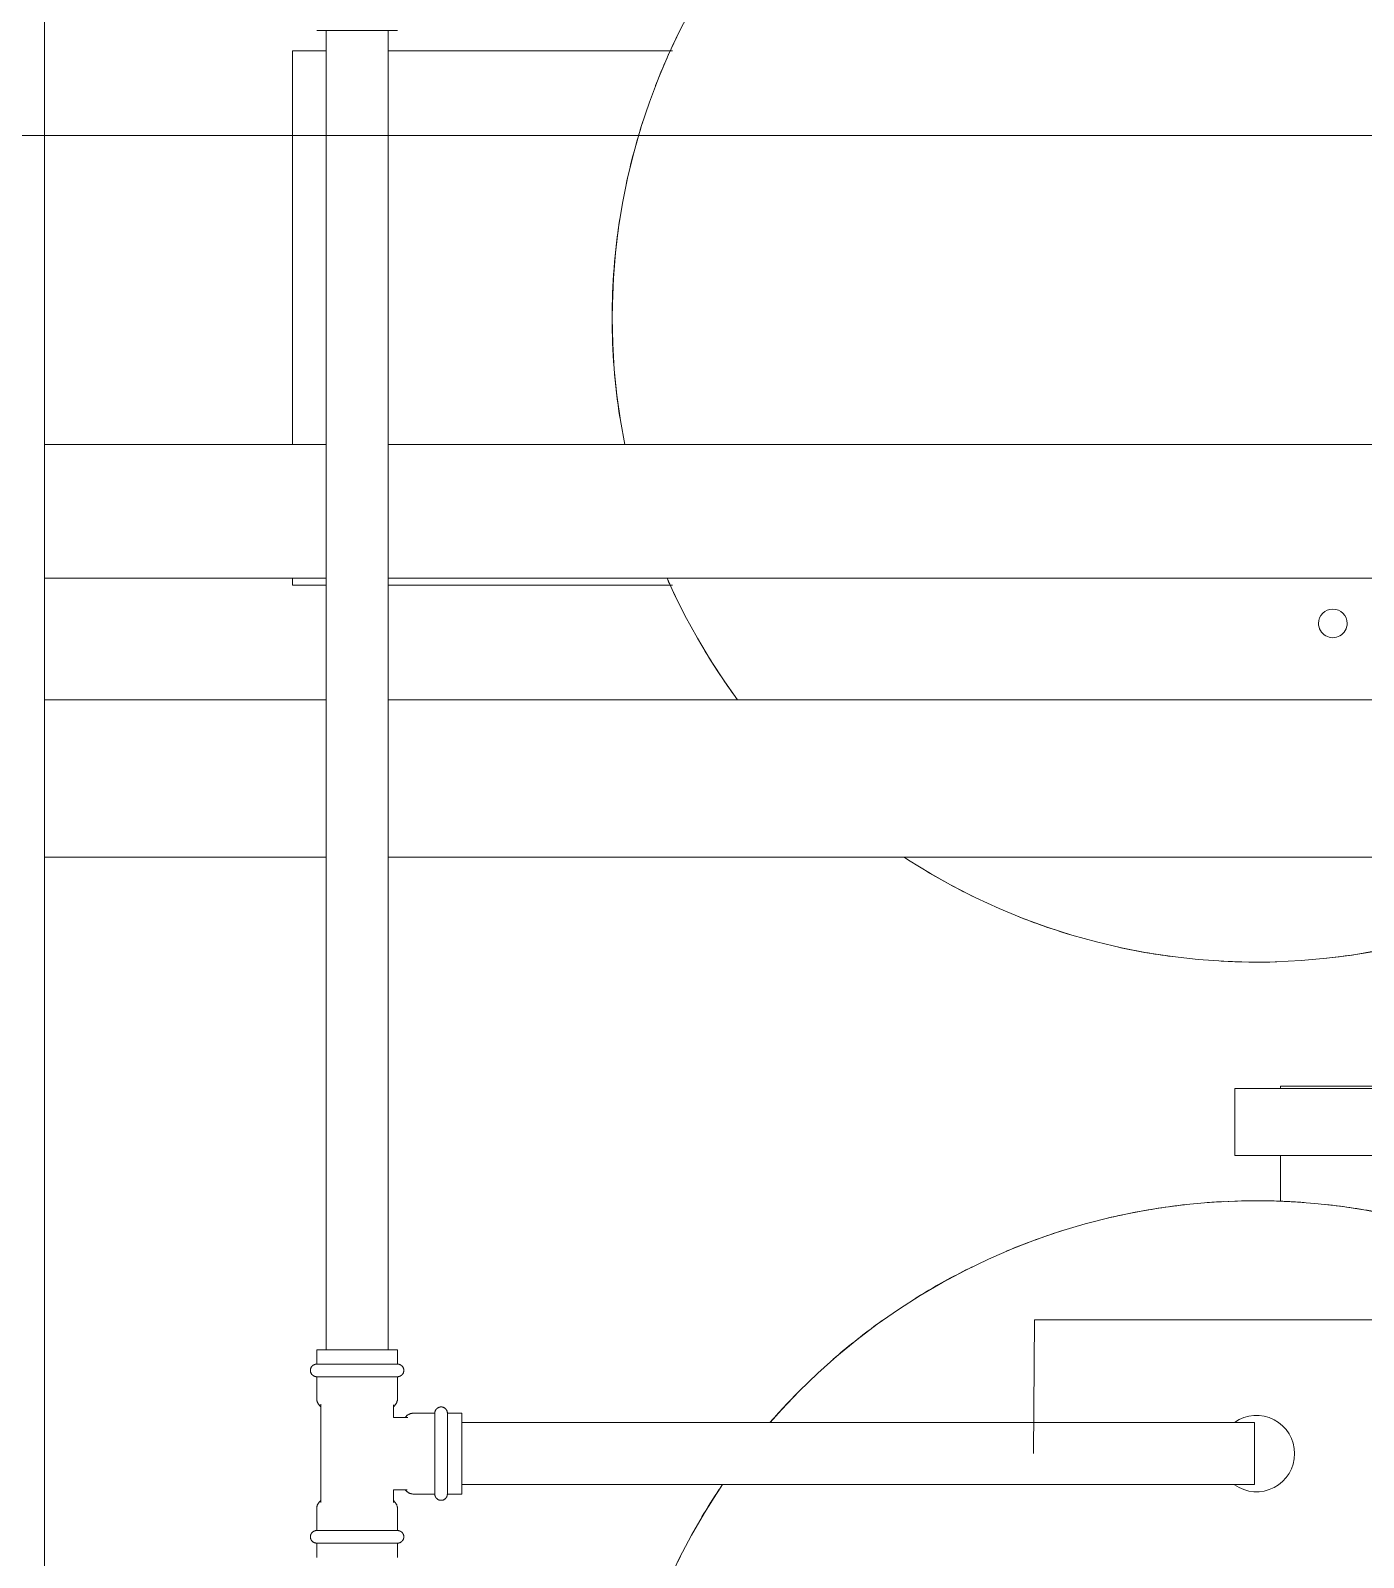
# Model space of a CAD drawing. Header units: inches. Extents: x -3299 to -2222, y -94 to 482.
# Drawn here: x -2420.98 to -2386.07, y 161.75 to 201.75 of the extents above; entities that cross this region are included whole.
import ezdxf

# ---------------------------------------------------------------- set-up
doc = ezdxf.new("R2010")
doc.units = ezdxf.units.IN
doc.header["$MEASUREMENT"] = 0
for name, color, linetype, lineweight in [('M-EQPM', 50, 'Continuous', 9), ('P-PIPE', 3, 'Continuous', 9), ('P-PIPE-IDEN', 2, 'Continuous', 9), ('S-GRID', 1, 'Continuous', 9)]:
    doc.layers.add(name, color=color, linetype=linetype, lineweight=lineweight)

# ---------------------------------------------------------------- blocks, each defined once
blk = doc.blocks.new('REVIT-CONQUEST_1LIE - REVIT-CONQUEST_1LIE-V1-PLG_ ROOF LEVEL')
at = {"layer": 'M-EQPM'}
for p, q in [((0, 26.875), (-0.032, 26.875)), ((-4.75, 22.157), (-4.75, 16.193)), ((4.75, 19.602), (4.75, 22.125)), ((-7.125, 17.875), (-7.125, 15.297)), ((-7.125, 17.875), (-6.75, 17.875)), ((-6.75, 17.875), (-6.375, 17.875)), ((-6.375, 15.624), (-6.375, 17.875)), ((-10.262, 17.025), (-9.938, 17.212)), ((-9.938, 17.212), (-9.613, 17.4)), ((-8.107, 14.792), (-9.613, 17.4)), ((-10.262, 17.025), (-8.743, 14.392)), ((-8.61, 15.669), (-8.504, 15.73)), ((-7.999, 14.855), (-8.504, 15.73)), ((8.071, 15.98), (7.548, 15.073)), ((8.504, 15.73), (7.999, 14.854)), ((8.504, 15.73), (8.938, 15.48)), ((-9.371, 15.23), (-9.263, 15.292)), ((-9.371, 15.23), (-8.852, 14.331)), ((8.841, 14.313), (9.371, 15.23)), ((8.938, 15.48), (9.371, 15.23)), ((9.264, 14.046), (9.804, 14.98)), ((-18.062, 6.062), (-19.812, 6.062)), ((-19.812, 2.75), (-19.812, 6.062)), ((-18.062, 6.062), (-18.062, 2.75)), ((-19.812, 4.875), (-19.875, 4.875)), ((-19.875, 2.75), (-19.875, 4.875)), ((-16.156, 4.875), (-18.062, 4.875)), ((-19.875, 0.625), (-19.875, 2.75)), ((-19.812, -0.563), (-19.812, 2.75)), ((-18.062, 2.75), (-18.062, -0.563)), ((-19.875, 0.625), (-19.812, 0.625)), ((-18.062, 0.625), (-16.863, 0.625)), ((-19.812, -0.563), (-18.062, -0.563)), ((-7, -15.355), (-7, -15.294)), ((-7, -22.745), (-7, -15.355)), ((7, -15.294), (7, -15.355)), ((7, -15.355), (7, -22.743)), ((-7, -25.25), (-7, -24.367)), ((7, -24.368), (7, -25.25)), ((-7, -25.25), (3.313, -25.25)), ((6.813, -25.25), (7, -25.25))]:
    blk.add_line(p, q, dxfattribs=at)
at = {"layer": 'M-EQPM', "flags": 128}
for points in [[(0, 16.875), (-0.675, 16.862), (-1.349, 16.821), (-2.02, 16.754), (-2.688, 16.659), (-3.353, 16.539), (-4.011, 16.391), (-4.664, 16.218), (-5.308, 16.018), (-5.945, 15.793), (-6.571, 15.543), (-7.188, 15.268), (-7.793, 14.968), (-8.385, 14.644), (-8.964, 14.297), (-9.528, 13.928), (-10.078, 13.535), (-10.611, 13.122), (-11.127, 12.687), (-11.626, 12.232), (-12.105, 11.757), (-12.566, 11.263), (-13.006, 10.752), (-13.426, 10.223), (-13.824, 9.678), (-14.2, 9.118), (-14.553, 8.542), (-14.883, 7.954), (-15.189, 7.352), (-15.471, 6.739), (-15.728, 6.115), (-15.96, 5.481), (-16.167, 4.838), (-16.347, 4.188), (-16.501, 3.531), (-16.629, 2.868), (-16.731, 2.201), (-16.805, 1.53), (-16.853, 0.857), (-16.874, 0.182), (-16.868, -0.493), (-16.835, -1.167), (-16.774, -1.839), (-16.688, -2.508), (-16.574, -3.174), (-16.434, -3.834), (-16.267, -4.488), (-16.075, -5.135), (-15.857, -5.774), (-15.613, -6.403), (-15.344, -7.022), (-15.051, -7.63), (-14.734, -8.226), (-14.393, -8.809), (-14.03, -9.377), (-13.643, -9.931), (-13.235, -10.469), (-12.806, -10.99), (-12.356, -11.493), (-11.887, -11.978), (-11.398, -12.444), (-11.063, -12.739)], [(3.316, 16.543), (3.048, 16.598), (2.381, 16.706), (1.711, 16.788), (1.039, 16.843), (0.364, 16.871), (0, 16.875)], [(10, 13.589), (9.827, 13.719), (9.27, 14.101), (8.699, 14.46), (8.114, 14.796), (7.516, 15.109), (6.905, 15.397), (6.81, 15.438)], [(14.125, -9.229), (14.2, -9.118), (14.553, -8.542), (14.883, -7.954), (15.189, -7.352), (15.471, -6.739), (15.728, -6.115), (15.96, -5.481), (16.167, -4.838), (16.347, -4.188), (16.501, -3.531), (16.629, -2.868), (16.731, -2.201), (16.805, -1.53), (16.853, -0.857), (16.874, -0.182), (16.868, 0.493), (16.835, 1.167), (16.774, 1.839), (16.688, 2.508), (16.574, 3.174), (16.434, 3.834), (16.267, 4.488), (16.075, 5.135), (15.857, 5.774), (15.613, 6.403), (15.344, 7.022), (15.051, 7.63), (14.734, 8.226), (14.393, 8.809), (14.125, 9.228)], [(6.813, -15.435), (7.188, -15.268), (7.793, -14.968), (8.385, -14.644), (8.964, -14.297), (9.528, -13.928), (10, -13.591)], [(-9.438, -13.986), (-9.27, -14.101), (-8.699, -14.46), (-8.114, -14.796), (-7.516, -15.109), (-6.905, -15.397), (-6.284, -15.661), (-5.653, -15.9), (-5.013, -16.113), (-4.364, -16.301), (-3.709, -16.462), (-3.048, -16.598), (-2.381, -16.706), (-1.711, -16.788), (-1.039, -16.843), (-0.364, -16.871), (0, -16.875)], [(0, -16.875), (0.675, -16.862), (1.349, -16.821), (2.02, -16.754), (2.688, -16.659), (3.313, -16.546)]]:
    blk.add_lwpolyline(points, dxfattribs=at)
at = {"layer": 'M-EQPM'}
for centre, radius, start, end in [((-0.032, 22.157), 4.718, 90, 180), ((0, 22.125), 4.75, 360, 90), ((-0.14, 22.265), 4.61, 104.2475, 117.3231), ((-0.14, 22.265), 4.61, 120.083, 133.5271), ((-0.14, 22.265), 4.61, 136.1548, 149.3098), ((-0.032, 22.25), 3.313, 0, 180), ((-0.14, 22.265), 4.61, 152.8972, 164.9769), ((-0.14, 22.265), 4.61, 173.9722, 180), ((-0.032, 22.25), 3.313, 180, 360), ((0, 0), 16.875, 90, 99.3134), ((0, 0), 16.875, 90, 98.7809), ((0, 0), 16.875, 90, 98.2785), ((0, 0), 16.875, 80.6866, 90), ((0, 0), 16.875, 81.3068, 90), ((0, 0), 16.875, 102.4116, 108.6271), ((0, 0), 16.875, 101.8967, 107.5658), ((0, 0), 16.875, 101.7637, 106.3486), ((0, 0), 16.875, 111.4563, 116.3558), ((0, 0), 16.875, 112.5348, 117.9388), ((0, 0), 16.875, 62.059, 66.1244), ((0, 0), 16.875, 120.6239, 125.1533), ((0, 0), 16.875, 121.9179, 127.2552), ((0, 0), 16.875, 53.6484, 58.0821), ((0, 0), 16.875, 129.6622, 133.9618), ((0, 0), 16.875, 131.3753, 136.5697), ((0, 0), 16.875, 138.678, 142.7874), ((0, 0), 16.875, 140.7791, 145.8845), ((0, 0), 16.875, 147.6668, 151.6419), ((0, 0), 16.875, 150.1541, 155.1998), ((0, 0), 16.875, 24.8002, 29.8459), ((0, 0), 16.875, 156.6708, 160.5549), ((0, 0), 16.875, 159.5117, 164.5231), ((0, 0), 16.875, 15.4845, 20.4883), ((0, 0), 16.875, 164.2159, 165.3946), ((0, 0), 16.875, 168.8582, 173.8317), ((0, 0), 16.875, 6.2448, 10.7289), ((8, 2), 0.375, 90, 270), ((8, 2), 0.375, 270, 90), ((0, 0), 16.875, 175.7697, 178.8113), ((-10.25, 0), 1, 90, 215.0522), ((-10.25, 0), 1, 324.9478, 90), ((0, 0), 16.875, 178.4263, 183.087), ((0, 0), 16.875, 356.8514, 1.803), ((0, 0), 16.875, 182.9181, 184.6134), ((0, 0), 16.875, 186.4222, 187.7882), ((0, 0), 16.875, 187.5304, 192.4662), ((0, 0), 16.875, 347.5338, 352.4696), ((0, 0), 16.875, 191.8602, 193.7309), ((0, 0), 16.875, 196.8598, 201.7846), ((0, 0), 16.875, 338.2154, 343.1402), ((0, 0), 16.875, 200.8012, 202.8487), ((0, 0), 16.875, 206.1861, 211.104), ((0, 0), 16.875, 328.896, 333.8139), ((0, 0), 16.875, 209.7411, 211.9711), ((0, 0), 16.875, 215.5101, 220.4247), ((0, 0), 16.875, 218.68, 221.1002), ((0, 0), 16.875, 224.8323, 228.9434), ((0, 0), 16.875, 227.6181, 228.9869), ((0, 0), 16.875, 235.9746, 239.0709), ((0, 0), 16.875, 300.9291, 305.8471), ((0, 0), 16.875, 236.5556, 239.3935), ((0, 0), 16.875, 243.3891, 245.4923), ((0, 0), 16.875, 243.4723, 245.4923), ((0, 0), 16.875, 294.5077, 296.5277), ((0, 0), 16.875, 245.4923, 248.8312), ((0, 0), 16.875, 293.8278, 294.5077), ((0, 0), 16.875, 252.2645, 258.0528), ((0, 0), 16.875, 261.1199, 270), ((0, 0), 16.875, 270, 278.8801)]:
    blk.add_arc(centre, radius, start, end, dxfattribs=at)
for points, knots in [([(-6.375, 15.624), (-6.375, 15.624), (-6.378, 15.623), (-6.389, 15.619), (-6.406, 15.612), (-6.428, 15.603), (-6.456, 15.591), (-6.502, 15.572), (-6.555, 15.55), (-6.61, 15.526), (-6.669, 15.501), (-6.717, 15.481), (-6.75, 15.466)], [0.5, 0.5, 0.5, 0.5, 0.5416667, 0.5833333, 0.625, 0.6666667, 0.7083333, 0.75, 0.8333333, 0.875, 0.9166667, 1, 1, 1, 1]), ([(-6.75, 15.466), (-6.784, 15.452), (-6.831, 15.43), (-6.89, 15.404), (-6.945, 15.38), (-6.998, 15.356), (-7.044, 15.335), (-7.071, 15.322), (-7.093, 15.312), (-7.111, 15.304), (-7.122, 15.298), (-7.125, 15.297), (-7.125, 15.297)], [0, 0, 0, 0, 0.0833333, 0.125, 0.1666667, 0.25, 0.2916667, 0.3333333, 0.375, 0.4166667, 0.4583333, 0.5, 0.5, 0.5, 0.5]), ([(-16.156, 4.875), (-16.156, 4.875), (-16.158, 4.867), (-16.176, 4.807), (-16.212, 4.685), (-16.257, 4.527), (-16.299, 4.374), (-16.33, 4.255)], [0.6684291, 0.6684291, 0.6684291, 0.6684291, 0.7, 0.8, 0.85, 0.9, 1, 1, 1, 1]), ([(-16.829, 1.245), (-16.838, 1.125), (-16.851, 0.92), (-16.86, 0.708), (-16.863, 0.633), (-16.863, 0.625), (-16.863, 0.625)], [0, 0, 0, 0, 0.1, 0.2, 0.3, 0.3321311, 0.3321311, 0.3321311, 0.3321311])]:
    blk.add_open_spline(points, degree=3, knots=knots, dxfattribs=at)
blk = doc.blocks.new('REVIT-CONQUEST_1LIE - REVIT-CONQUEST_1LIE-V2-PLG_ ROOF LEVEL')
at = {"layer": 'M-EQPM'}
for p, q in [((0, 26.875), (-0.032, 26.875)), ((-4.75, 22.157), (-4.75, 16.193)), ((4.75, 19.602), (4.75, 22.125)), ((-7.125, 17.875), (-7.125, 15.297)), ((-7.125, 17.875), (-6.75, 17.875)), ((-6.75, 17.875), (-6.375, 17.875)), ((-6.375, 15.624), (-6.375, 17.875)), ((-10.262, 17.025), (-9.938, 17.212)), ((-9.938, 17.212), (-9.613, 17.4)), ((-8.107, 14.792), (-9.613, 17.4)), ((-10.262, 17.025), (-8.743, 14.392)), ((-8.61, 15.669), (-8.504, 15.73)), ((-7.999, 14.855), (-8.504, 15.73)), ((8.071, 15.98), (7.548, 15.073)), ((8.504, 15.73), (7.999, 14.854)), ((8.504, 15.73), (8.938, 15.48)), ((-9.371, 15.23), (-9.263, 15.292)), ((-9.371, 15.23), (-8.852, 14.331)), ((8.841, 14.313), (9.371, 15.23)), ((8.938, 15.48), (9.371, 15.23)), ((9.264, 14.046), (9.804, 14.98)), ((-18.062, 6.062), (-18.875, 6.062)), ((-18.062, 6.062), (-18.062, 2.75)), ((-16.156, 4.875), (-18.062, 4.875)), ((-18.062, 2.75), (-18.062, -0.563)), ((-18.062, 0.625), (-16.863, 0.625)), ((-18.875, -0.563), (-18.062, -0.563)), ((-7, -15.355), (-7, -15.294)), ((-7, -22.745), (-7, -15.355)), ((7, -15.294), (7, -15.355)), ((7, -15.355), (7, -22.743)), ((-7, -25.25), (-7, -24.367)), ((7, -24.368), (7, -25.25)), ((-7, -25.25), (3.313, -25.25)), ((6.813, -25.25), (7, -25.25))]:
    blk.add_line(p, q, dxfattribs=at)
at = {"layer": 'M-EQPM', "flags": 128}
for points in [[(0, 16.875), (-0.675, 16.862), (-1.349, 16.821), (-2.02, 16.754), (-2.688, 16.659), (-3.353, 16.539), (-4.011, 16.391), (-4.664, 16.218), (-5.308, 16.018), (-5.945, 15.793), (-6.571, 15.543), (-7.188, 15.268), (-7.793, 14.968), (-8.385, 14.644), (-8.964, 14.297), (-9.528, 13.928), (-10.078, 13.535), (-10.611, 13.122), (-11.127, 12.687), (-11.626, 12.232), (-12.105, 11.757), (-12.566, 11.263), (-13.006, 10.752), (-13.426, 10.223), (-13.824, 9.678), (-14.2, 9.118), (-14.553, 8.542), (-14.883, 7.954), (-15.189, 7.352), (-15.471, 6.739), (-15.728, 6.115), (-15.96, 5.481), (-16.167, 4.838), (-16.347, 4.188), (-16.501, 3.531), (-16.629, 2.868), (-16.731, 2.201), (-16.805, 1.53), (-16.853, 0.857), (-16.874, 0.182), (-16.868, -0.493), (-16.835, -1.167), (-16.774, -1.839), (-16.688, -2.508), (-16.574, -3.174), (-16.434, -3.834), (-16.267, -4.488), (-16.075, -5.135), (-15.857, -5.774), (-15.613, -6.403), (-15.344, -7.022), (-15.051, -7.63), (-14.734, -8.226), (-14.393, -8.809), (-14.03, -9.377), (-13.643, -9.931), (-13.235, -10.469), (-12.806, -10.99), (-12.356, -11.493), (-11.887, -11.978), (-11.398, -12.444), (-11.063, -12.739)], [(3.316, 16.543), (3.048, 16.598), (2.381, 16.706), (1.711, 16.788), (1.039, 16.843), (0.364, 16.871), (0, 16.875)], [(10, 13.589), (9.827, 13.719), (9.27, 14.101), (8.699, 14.46), (8.114, 14.796), (7.516, 15.109), (6.905, 15.397), (6.81, 15.438)], [(14.125, -9.229), (14.2, -9.118), (14.553, -8.542), (14.883, -7.954), (15.189, -7.352), (15.471, -6.739), (15.728, -6.115), (15.96, -5.481), (16.167, -4.838), (16.347, -4.188), (16.501, -3.531), (16.629, -2.868), (16.731, -2.201), (16.805, -1.53), (16.853, -0.857), (16.874, -0.182), (16.868, 0.493), (16.835, 1.167), (16.774, 1.839), (16.688, 2.508), (16.574, 3.174), (16.434, 3.834), (16.267, 4.488), (16.075, 5.135), (15.857, 5.774), (15.613, 6.403), (15.344, 7.022), (15.051, 7.63), (14.734, 8.226), (14.393, 8.809), (14.125, 9.228)], [(6.813, -15.435), (7.188, -15.268), (7.793, -14.968), (8.385, -14.644), (8.964, -14.297), (9.528, -13.928), (10, -13.591)], [(-9.438, -13.986), (-9.27, -14.101), (-8.699, -14.46), (-8.114, -14.796), (-7.516, -15.109), (-6.905, -15.397), (-6.284, -15.661), (-5.653, -15.9), (-5.013, -16.113), (-4.364, -16.301), (-3.709, -16.462), (-3.048, -16.598), (-2.381, -16.706), (-1.711, -16.788), (-1.039, -16.843), (-0.364, -16.871), (0, -16.875)], [(0, -16.875), (0.675, -16.862), (1.349, -16.821), (2.02, -16.754), (2.688, -16.659), (3.313, -16.546)]]:
    blk.add_lwpolyline(points, dxfattribs=at)
at = {"layer": 'M-EQPM'}
for centre, radius, start, end in [((-0.032, 22.157), 4.718, 90, 180), ((0, 22.125), 4.75, 360, 90), ((-0.14, 22.265), 4.61, 104.2475, 117.3231), ((-0.14, 22.265), 4.61, 120.083, 133.5271), ((-0.14, 22.265), 4.61, 136.1548, 149.3098), ((-0.032, 22.25), 3.313, 0, 180), ((-0.14, 22.265), 4.61, 152.8972, 164.9769), ((-0.14, 22.265), 4.61, 173.9722, 180), ((-0.032, 22.25), 3.313, 180, 360), ((0, 0), 16.875, 90, 99.3134), ((0, 0), 16.875, 90, 98.7809), ((0, 0), 16.875, 90, 98.2785), ((0, 0), 16.875, 80.6866, 90), ((0, 0), 16.875, 81.3068, 90), ((0, 0), 16.875, 102.4116, 108.6271), ((0, 0), 16.875, 101.8967, 107.5658), ((0, 0), 16.875, 101.7637, 106.3486), ((0, 0), 16.875, 111.4563, 116.3558), ((0, 0), 16.875, 112.5348, 117.9388), ((0, 0), 16.875, 62.059, 66.1244), ((0, 0), 16.875, 120.6239, 125.1533), ((0, 0), 16.875, 121.9179, 127.2552), ((0, 0), 16.875, 53.6484, 58.0821), ((0, 0), 16.875, 129.6622, 133.9618), ((0, 0), 16.875, 131.3753, 136.5697), ((0, 0), 16.875, 138.678, 142.7874), ((0, 0), 16.875, 140.7791, 145.8845), ((0, 0), 16.875, 147.6668, 151.6419), ((0, 0), 16.875, 150.1541, 155.1998), ((0, 0), 16.875, 24.8002, 29.8459), ((0, 0), 16.875, 156.6381, 160.5549), ((0, 0), 16.875, 159.5117, 164.5231), ((0, 0), 16.875, 15.4845, 20.4883), ((0, 0), 16.875, 164.2159, 165.3946), ((0, 0), 16.875, 168.8582, 173.8317), ((0, 0), 16.875, 6.2448, 10.7289), ((8, 2), 0.375, 90, 270), ((8, 2), 0.375, 270, 90), ((0, 0), 16.875, 175.7697, 178.8113), ((-10.25, 0), 1, 90, 215.0522), ((-10.25, 0), 1, 324.9478, 90), ((0, 0), 16.875, 178.4263, 183.087), ((0, 0), 16.875, 356.8514, 1.803), ((0, 0), 16.875, 182.9181, 184.6134), ((0, 0), 16.875, 186.4222, 187.7882), ((0, 0), 16.875, 187.5304, 192.4662), ((0, 0), 16.875, 347.5338, 352.4696), ((0, 0), 16.875, 191.8602, 193.7309), ((0, 0), 16.875, 196.8598, 201.7846), ((0, 0), 16.875, 338.2154, 343.1402), ((0, 0), 16.875, 200.8012, 202.8487), ((0, 0), 16.875, 206.1861, 211.104), ((0, 0), 16.875, 328.896, 333.8139), ((0, 0), 16.875, 209.7411, 211.9711), ((0, 0), 16.875, 215.5101, 220.4247), ((0, 0), 16.875, 218.68, 221.1002), ((0, 0), 16.875, 224.8323, 228.9434), ((0, 0), 16.875, 227.6181, 228.9869), ((0, 0), 16.875, 235.9746, 239.0709), ((0, 0), 16.875, 300.9291, 305.8471), ((0, 0), 16.875, 236.5556, 239.3935), ((0, 0), 16.875, 243.3891, 245.4923), ((0, 0), 16.875, 243.4723, 245.4923), ((0, 0), 16.875, 294.5077, 296.5277), ((0, 0), 16.875, 245.4923, 248.8312), ((0, 0), 16.875, 293.8278, 294.5077), ((0, 0), 16.875, 252.2645, 258.0528), ((0, 0), 16.875, 261.1199, 270), ((0, 0), 16.875, 270, 278.8801)]:
    blk.add_arc(centre, radius, start, end, dxfattribs=at)
for points, knots in [([(-6.375, 15.624), (-6.375, 15.624), (-6.378, 15.623), (-6.389, 15.619), (-6.406, 15.612), (-6.428, 15.603), (-6.456, 15.591), (-6.502, 15.572), (-6.555, 15.55), (-6.61, 15.526), (-6.669, 15.501), (-6.717, 15.481), (-6.75, 15.466)], [0.5, 0.5, 0.5, 0.5, 0.5416667, 0.5833333, 0.625, 0.6666667, 0.7083333, 0.75, 0.8333333, 0.875, 0.9166667, 1, 1, 1, 1]), ([(-6.75, 15.466), (-6.784, 15.452), (-6.831, 15.43), (-6.89, 15.404), (-6.945, 15.38), (-6.998, 15.356), (-7.044, 15.335), (-7.071, 15.322), (-7.093, 15.312), (-7.111, 15.304), (-7.122, 15.298), (-7.125, 15.297), (-7.125, 15.297)], [0, 0, 0, 0, 0.0833333, 0.125, 0.1666667, 0.25, 0.2916667, 0.3333333, 0.375, 0.4166667, 0.4583333, 0.5, 0.5, 0.5, 0.5]), ([(-16.156, 4.875), (-16.156, 4.875), (-16.158, 4.867), (-16.176, 4.807), (-16.212, 4.685), (-16.257, 4.527), (-16.299, 4.374), (-16.33, 4.255)], [0.6684291, 0.6684291, 0.6684291, 0.6684291, 0.7, 0.8, 0.85, 0.9, 1, 1, 1, 1]), ([(-16.829, 1.245), (-16.838, 1.125), (-16.851, 0.92), (-16.86, 0.708), (-16.863, 0.633), (-16.863, 0.625), (-16.863, 0.625)], [0, 0, 0, 0, 0.1, 0.2, 0.3, 0.3321311, 0.3321311, 0.3321311, 0.3321311])]:
    blk.add_open_spline(points, degree=3, knots=knots, dxfattribs=at)

msp = doc.modelspace()

# ---------------------------------------------------------------- linework, layer by layer
at = {"layer": 'P-PIPE'}
for p, q in [((-2420.615, 101.724), (-2420.615, 249.015)), ((-2413.243, 201.748), (-2413.243, 167.188)), ((-2411.618, 167.188), (-2411.618, 201.748)), ((-2413.243, 190.905), (-2420.615, 190.905)), ((-2373.974, 190.905), (-2411.618, 190.905)), ((-2420.615, 187.405), (-2413.243, 187.405)), ((-2411.618, 187.405), (-2373.974, 187.405)), ((-2413.243, 184.218), (-2420.615, 184.218)), ((-2371.998, 184.218), (-2411.618, 184.218)), ((-2420.615, 180.093), (-2413.243, 180.093)), ((-2411.618, 180.093), (-2371.998, 180.093)), ((-2413.49, 167.188), (-2413.49, 166.812)), ((-2411.372, 166.812), (-2411.372, 167.188)), ((-2413.49, 166.483), (-2413.49, 165.917)), ((-2411.372, 165.917), (-2411.372, 166.483)), ((-2413.381, 165.762), (-2413.381, 163.189)), ((-2411.481, 165.418), (-2411.481, 165.747)), ((-2411.105, 165.418), (-2411.481, 165.418)), ((-2410.396, 165.527), (-2410.952, 165.527)), ((-2409.691, 165.527), (-2410.067, 165.527)), ((-2388.931, 165.281), (-2409.691, 165.281)), ((-2409.691, 163.656), (-2388.931, 163.656)), ((-2411.481, 163.518), (-2411.122, 163.518)), ((-2411.481, 163.189), (-2411.481, 163.518)), ((-2410.952, 163.409), (-2410.396, 163.409)), ((-2410.067, 163.409), (-2409.691, 163.409)), ((-2413.49, 163.019), (-2413.49, 162.452)), ((-2411.372, 162.452), (-2411.372, 163.019)), ((-2413.49, 162.123), (-2413.49, 161.748)), ((-2411.372, 161.748), (-2411.372, 162.123))]:
    msp.add_line(p, q, dxfattribs=at)
at = {"layer": 'P-PIPE', "flags": 128}
for points in [[(-2413.49, 166.483), (-2413.497, 166.484), (-2413.503, 166.484), (-2413.51, 166.485), (-2413.516, 166.486), (-2413.523, 166.487), (-2413.529, 166.488), (-2413.535, 166.49), (-2413.542, 166.492), (-2413.548, 166.494), (-2413.554, 166.496), (-2413.56, 166.499), (-2413.566, 166.502), (-2413.572, 166.505), (-2413.577, 166.509), (-2413.583, 166.512), (-2413.588, 166.516), (-2413.593, 166.52), (-2413.598, 166.524), (-2413.603, 166.529), (-2413.608, 166.533), (-2413.612, 166.538), (-2413.617, 166.543), (-2413.621, 166.548), (-2413.625, 166.554), (-2413.628, 166.559), (-2413.632, 166.565), (-2413.635, 166.57), (-2413.638, 166.576), (-2413.641, 166.582), (-2413.643, 166.588), (-2413.646, 166.595), (-2413.648, 166.601), (-2413.649, 166.607), (-2413.651, 166.614), (-2413.652, 166.62), (-2413.653, 166.627), (-2413.654, 166.633), (-2413.654, 166.64), (-2413.654, 166.646), (-2413.654, 166.653), (-2413.654, 166.659), (-2413.653, 166.666), (-2413.653, 166.672), (-2413.652, 166.679), (-2413.65, 166.685), (-2413.649, 166.692), (-2413.647, 166.698), (-2413.645, 166.704), (-2413.642, 166.71), (-2413.64, 166.716), (-2413.637, 166.722), (-2413.634, 166.728), (-2413.63, 166.734), (-2413.627, 166.739), (-2413.623, 166.745), (-2413.619, 166.75), (-2413.615, 166.755), (-2413.61, 166.76), (-2413.606, 166.765), (-2413.601, 166.769), (-2413.596, 166.774), (-2413.591, 166.778), (-2413.586, 166.782), (-2413.58, 166.785), (-2413.575, 166.789), (-2413.569, 166.792), (-2413.563, 166.795), (-2413.557, 166.798), (-2413.551, 166.801), (-2413.545, 166.803), (-2413.539, 166.805), (-2413.533, 166.807), (-2413.526, 166.808), (-2413.52, 166.81), (-2413.513, 166.811), (-2413.507, 166.812), (-2413.5, 166.812), (-2413.494, 166.812), (-2413.49, 166.812)], [(-2413.49, 166.812), (-2413.489, 166.812), (-2413.487, 166.812), (-2413.482, 166.812), (-2413.476, 166.812), (-2413.469, 166.812), (-2413.46, 166.812), (-2413.449, 166.812)], [(-2411.372, 166.812), (-2411.373, 166.812), (-2411.375, 166.812), (-2411.38, 166.812), (-2411.386, 166.812), (-2411.393, 166.812), (-2411.402, 166.812), (-2411.413, 166.812), (-2411.426, 166.812), (-2411.44, 166.812), (-2411.456, 166.812), (-2411.473, 166.812), (-2411.492, 166.812), (-2411.512, 166.812), (-2411.534, 166.812), (-2411.557, 166.812), (-2411.582, 166.812), (-2411.608, 166.812), (-2411.635, 166.812), (-2411.663, 166.812), (-2411.693, 166.812), (-2411.724, 166.812), (-2411.756, 166.812), (-2411.789, 166.812), (-2411.824, 166.812), (-2411.859, 166.812), (-2411.895, 166.812), (-2411.932, 166.812), (-2411.97, 166.812), (-2412.008, 166.812), (-2412.047, 166.812), (-2412.087, 166.812), (-2412.127, 166.812), (-2412.168, 166.812), (-2412.209, 166.812), (-2412.251, 166.812), (-2412.293, 166.812), (-2412.335, 166.812), (-2412.377, 166.812), (-2412.42, 166.812), (-2412.462, 166.812), (-2412.504, 166.812), (-2412.546, 166.812), (-2412.588, 166.812), (-2412.63, 166.812), (-2412.672, 166.812), (-2412.713, 166.812), (-2412.753, 166.812), (-2412.793, 166.812), (-2412.833, 166.812), (-2412.872, 166.812), (-2412.91, 166.812), (-2412.947, 166.812), (-2412.984, 166.812), (-2413.019, 166.812), (-2413.054, 166.812), (-2413.088, 166.812), (-2413.121, 166.812), (-2413.152, 166.812), (-2413.183, 166.812), (-2413.212, 166.812), (-2413.24, 166.812), (-2413.267, 166.812), (-2413.292, 166.812), (-2413.316, 166.812), (-2413.338, 166.812), (-2413.36, 166.812), (-2413.379, 166.812), (-2413.397, 166.812), (-2413.414, 166.812), (-2413.429, 166.812), (-2413.442, 166.812), (-2413.454, 166.812), (-2413.464, 166.812), (-2413.473, 166.812), (-2413.479, 166.812), (-2413.485, 166.812), (-2413.488, 166.812), (-2413.49, 166.812), (-2413.49, 166.812)], [(-2411.408, 166.812), (-2411.398, 166.812), (-2411.389, 166.812), (-2411.383, 166.812), (-2411.377, 166.812), (-2411.374, 166.812), (-2411.372, 166.812), (-2411.372, 166.812)], [(-2411.372, 166.812), (-2411.365, 166.812), (-2411.359, 166.812), (-2411.352, 166.811), (-2411.346, 166.81), (-2411.339, 166.809), (-2411.333, 166.808), (-2411.327, 166.806), (-2411.32, 166.804), (-2411.314, 166.802), (-2411.308, 166.8), (-2411.302, 166.797), (-2411.296, 166.794), (-2411.29, 166.791), (-2411.285, 166.787), (-2411.279, 166.784), (-2411.274, 166.78), (-2411.269, 166.776), (-2411.264, 166.772), (-2411.259, 166.767), (-2411.254, 166.763), (-2411.249, 166.758), (-2411.245, 166.753), (-2411.241, 166.748), (-2411.237, 166.742), (-2411.234, 166.737), (-2411.23, 166.731), (-2411.227, 166.726), (-2411.224, 166.72), (-2411.221, 166.714), (-2411.219, 166.708), (-2411.216, 166.701), (-2411.214, 166.695), (-2411.213, 166.689), (-2411.211, 166.682), (-2411.21, 166.676), (-2411.209, 166.669), (-2411.208, 166.663), (-2411.208, 166.656), (-2411.207, 166.65), (-2411.208, 166.643), (-2411.208, 166.637), (-2411.208, 166.63), (-2411.209, 166.624), (-2411.21, 166.617), (-2411.212, 166.611), (-2411.213, 166.604), (-2411.215, 166.598), (-2411.217, 166.592), (-2411.22, 166.586), (-2411.222, 166.58), (-2411.225, 166.574), (-2411.228, 166.568), (-2411.232, 166.562), (-2411.235, 166.557), (-2411.239, 166.551), (-2411.243, 166.546), (-2411.247, 166.541), (-2411.252, 166.536), (-2411.256, 166.531), (-2411.261, 166.527), (-2411.266, 166.522), (-2411.271, 166.518), (-2411.276, 166.514), (-2411.282, 166.511), (-2411.287, 166.507), (-2411.293, 166.504), (-2411.299, 166.501), (-2411.305, 166.498), (-2411.311, 166.495), (-2411.317, 166.493), (-2411.323, 166.491), (-2411.329, 166.489), (-2411.336, 166.488), (-2411.342, 166.486), (-2411.349, 166.485), (-2411.355, 166.484), (-2411.362, 166.484), (-2411.368, 166.484), (-2411.372, 166.483)], [(-2413.454, 166.483), (-2413.464, 166.483), (-2413.473, 166.483), (-2413.479, 166.483), (-2413.485, 166.483), (-2413.488, 166.483), (-2413.49, 166.483), (-2413.49, 166.483)], [(-2413.49, 166.483), (-2413.489, 166.483), (-2413.487, 166.483), (-2413.482, 166.483), (-2413.476, 166.483), (-2413.469, 166.483), (-2413.46, 166.483), (-2413.449, 166.483), (-2413.436, 166.483), (-2413.422, 166.483), (-2413.406, 166.483), (-2413.389, 166.483), (-2413.37, 166.483), (-2413.35, 166.483), (-2413.328, 166.483), (-2413.305, 166.483), (-2413.28, 166.483), (-2413.254, 166.483), (-2413.227, 166.483), (-2413.198, 166.483), (-2413.169, 166.483), (-2413.138, 166.483), (-2413.106, 166.483), (-2413.072, 166.483), (-2413.038, 166.483), (-2413.003, 166.483), (-2412.967, 166.483), (-2412.93, 166.483), (-2412.892, 166.483), (-2412.854, 166.483), (-2412.815, 166.483), (-2412.775, 166.483), (-2412.734, 166.483), (-2412.694, 166.483), (-2412.652, 166.483), (-2412.611, 166.483), (-2412.569, 166.483), (-2412.527, 166.483), (-2412.485, 166.483), (-2412.442, 166.483), (-2412.4, 166.483), (-2412.358, 166.483), (-2412.315, 166.483), (-2412.273, 166.483), (-2412.232, 166.483), (-2412.19, 166.483), (-2412.149, 166.483), (-2412.109, 166.483), (-2412.068, 166.483), (-2412.029, 166.483), (-2411.99, 166.483), (-2411.952, 166.483), (-2411.915, 166.483), (-2411.878, 166.483), (-2411.842, 166.483), (-2411.808, 166.483), (-2411.774, 166.483), (-2411.741, 166.483), (-2411.71, 166.483), (-2411.679, 166.483), (-2411.65, 166.483), (-2411.622, 166.483), (-2411.595, 166.483), (-2411.57, 166.483), (-2411.546, 166.483), (-2411.523, 166.483), (-2411.502, 166.483), (-2411.483, 166.483), (-2411.465, 166.483), (-2411.448, 166.483), (-2411.433, 166.483), (-2411.42, 166.483), (-2411.408, 166.483), (-2411.398, 166.483), (-2411.389, 166.483), (-2411.383, 166.483), (-2411.377, 166.483), (-2411.374, 166.483), (-2411.372, 166.483), (-2411.372, 166.483)], [(-2411.372, 166.483), (-2411.373, 166.483), (-2411.375, 166.483), (-2411.38, 166.483), (-2411.386, 166.483), (-2411.393, 166.483), (-2411.402, 166.483), (-2411.413, 166.483)], [(-2413.381, 165.699), (-2413.39, 165.706), (-2413.398, 165.713), (-2413.406, 165.72), (-2413.414, 165.728), (-2413.421, 165.736), (-2413.428, 165.744), (-2413.435, 165.753), (-2413.441, 165.761), (-2413.447, 165.771), (-2413.453, 165.78), (-2413.458, 165.789), (-2413.463, 165.799), (-2413.468, 165.809), (-2413.472, 165.819), (-2413.476, 165.829), (-2413.479, 165.84), (-2413.482, 165.85), (-2413.484, 165.861), (-2413.486, 165.872), (-2413.488, 165.882), (-2413.489, 165.893), (-2413.49, 165.904), (-2413.49, 165.915), (-2413.49, 165.917)], [(-2411.372, 165.917), (-2411.372, 165.906), (-2411.373, 165.895), (-2411.374, 165.884), (-2411.375, 165.874), (-2411.377, 165.863), (-2411.38, 165.852), (-2411.383, 165.842), (-2411.386, 165.831), (-2411.389, 165.821), (-2411.393, 165.811), (-2411.398, 165.801), (-2411.403, 165.791), (-2411.408, 165.782), (-2411.414, 165.772), (-2411.42, 165.763), (-2411.426, 165.754), (-2411.433, 165.746), (-2411.44, 165.737), (-2411.447, 165.729), (-2411.455, 165.722), (-2411.463, 165.714), (-2411.471, 165.707), (-2411.479, 165.7), (-2411.481, 165.699)], [(-2410.396, 165.527), (-2410.395, 165.534), (-2410.395, 165.54), (-2410.394, 165.547), (-2410.393, 165.553), (-2410.392, 165.56), (-2410.391, 165.566), (-2410.389, 165.572), (-2410.387, 165.579), (-2410.385, 165.585), (-2410.382, 165.591), (-2410.38, 165.597), (-2410.377, 165.603), (-2410.374, 165.609), (-2410.37, 165.614), (-2410.367, 165.62), (-2410.363, 165.625), (-2410.359, 165.63), (-2410.355, 165.635), (-2410.35, 165.64), (-2410.346, 165.645), (-2410.341, 165.649), (-2410.336, 165.654), (-2410.331, 165.658), (-2410.325, 165.662), (-2410.32, 165.665), (-2410.314, 165.669), (-2410.309, 165.672), (-2410.303, 165.675), (-2410.297, 165.678), (-2410.291, 165.68), (-2410.284, 165.683), (-2410.278, 165.685), (-2410.272, 165.686), (-2410.265, 165.688), (-2410.259, 165.689), (-2410.252, 165.69), (-2410.246, 165.691), (-2410.239, 165.691), (-2410.233, 165.691), (-2410.226, 165.691), (-2410.22, 165.691), (-2410.213, 165.691), (-2410.207, 165.69), (-2410.2, 165.689), (-2410.194, 165.687), (-2410.187, 165.686), (-2410.181, 165.684), (-2410.175, 165.682), (-2410.169, 165.679), (-2410.163, 165.677), (-2410.157, 165.674), (-2410.151, 165.671), (-2410.145, 165.667), (-2410.14, 165.664), (-2410.134, 165.66), (-2410.129, 165.656), (-2410.124, 165.652), (-2410.119, 165.647), (-2410.114, 165.643), (-2410.11, 165.638), (-2410.105, 165.633), (-2410.101, 165.628), (-2410.097, 165.623), (-2410.094, 165.617), (-2410.09, 165.612), (-2410.087, 165.606), (-2410.084, 165.6), (-2410.081, 165.594), (-2410.078, 165.588), (-2410.076, 165.582), (-2410.074, 165.576), (-2410.072, 165.57), (-2410.071, 165.563), (-2410.069, 165.557), (-2410.068, 165.55), (-2410.067, 165.544), (-2410.067, 165.537), (-2410.067, 165.531), (-2410.067, 165.527)], [(-2411.17, 165.418), (-2411.163, 165.427), (-2411.156, 165.435), (-2411.149, 165.443), (-2411.141, 165.451), (-2411.133, 165.458), (-2411.125, 165.465), (-2411.116, 165.472), (-2411.107, 165.478), (-2411.098, 165.484), (-2411.089, 165.49), (-2411.08, 165.495), (-2411.07, 165.5), (-2411.06, 165.505), (-2411.05, 165.509), (-2411.04, 165.513), (-2411.029, 165.516), (-2411.019, 165.519), (-2411.008, 165.521), (-2410.997, 165.523), (-2410.987, 165.525), (-2410.976, 165.526), (-2410.965, 165.527), (-2410.954, 165.527), (-2410.952, 165.527)], [(-2410.396, 165.491), (-2410.396, 165.501), (-2410.396, 165.51), (-2410.396, 165.516), (-2410.396, 165.522), (-2410.396, 165.525), (-2410.396, 165.527), (-2410.396, 165.527)], [(-2410.396, 165.527), (-2410.395, 165.526), (-2410.395, 165.524), (-2410.395, 165.519), (-2410.395, 165.513), (-2410.395, 165.506), (-2410.395, 165.497), (-2410.395, 165.486), (-2410.395, 165.473), (-2410.395, 165.459), (-2410.395, 165.443), (-2410.395, 165.426), (-2410.395, 165.407), (-2410.395, 165.387), (-2410.395, 165.365), (-2410.395, 165.342), (-2410.395, 165.317), (-2410.395, 165.291), (-2410.395, 165.264), (-2410.395, 165.236), (-2410.395, 165.206), (-2410.395, 165.175), (-2410.395, 165.143), (-2410.395, 165.11), (-2410.395, 165.075), (-2410.395, 165.04), (-2410.395, 165.004), (-2410.395, 164.967), (-2410.395, 164.929), (-2410.395, 164.891), (-2410.395, 164.852), (-2410.395, 164.812), (-2410.395, 164.772), (-2410.395, 164.731), (-2410.395, 164.69), (-2410.395, 164.648), (-2410.395, 164.606), (-2410.395, 164.564), (-2410.395, 164.522), (-2410.395, 164.479), (-2410.395, 164.437), (-2410.395, 164.395), (-2410.395, 164.353), (-2410.395, 164.311), (-2410.395, 164.269), (-2410.395, 164.227), (-2410.395, 164.186), (-2410.395, 164.146), (-2410.395, 164.106), (-2410.395, 164.066), (-2410.395, 164.027), (-2410.395, 163.989), (-2410.395, 163.952), (-2410.395, 163.915), (-2410.395, 163.88), (-2410.395, 163.845), (-2410.395, 163.811), (-2410.395, 163.778), (-2410.395, 163.747), (-2410.395, 163.716), (-2410.395, 163.687), (-2410.395, 163.659), (-2410.395, 163.632), (-2410.395, 163.607), (-2410.395, 163.583), (-2410.395, 163.561), (-2410.395, 163.539), (-2410.395, 163.52), (-2410.395, 163.502), (-2410.395, 163.485), (-2410.395, 163.47), (-2410.395, 163.457), (-2410.395, 163.445), (-2410.395, 163.435), (-2410.395, 163.426), (-2410.395, 163.42), (-2410.395, 163.414), (-2410.395, 163.411), (-2410.395, 163.409), (-2410.396, 163.409)], [(-2410.067, 165.527), (-2410.067, 165.526), (-2410.067, 165.524), (-2410.067, 165.519), (-2410.067, 165.513), (-2410.067, 165.506), (-2410.067, 165.497), (-2410.067, 165.486)], [(-2410.067, 163.409), (-2410.066, 163.41), (-2410.066, 163.412), (-2410.066, 163.417), (-2410.066, 163.423), (-2410.066, 163.43), (-2410.066, 163.439), (-2410.066, 163.45), (-2410.066, 163.463), (-2410.066, 163.477), (-2410.066, 163.493), (-2410.066, 163.51), (-2410.066, 163.529), (-2410.066, 163.549), (-2410.066, 163.571), (-2410.066, 163.594), (-2410.066, 163.619), (-2410.066, 163.645), (-2410.066, 163.672), (-2410.066, 163.7), (-2410.066, 163.73), (-2410.066, 163.761), (-2410.066, 163.793), (-2410.066, 163.826), (-2410.066, 163.861), (-2410.066, 163.896), (-2410.066, 163.932), (-2410.066, 163.969), (-2410.066, 164.007), (-2410.066, 164.045), (-2410.066, 164.084), (-2410.066, 164.124), (-2410.066, 164.164), (-2410.066, 164.205), (-2410.066, 164.246), (-2410.066, 164.288), (-2410.066, 164.33), (-2410.066, 164.372), (-2410.066, 164.414), (-2410.066, 164.457), (-2410.066, 164.499), (-2410.066, 164.541), (-2410.066, 164.583), (-2410.066, 164.625), (-2410.066, 164.667), (-2410.066, 164.709), (-2410.066, 164.75), (-2410.066, 164.79), (-2410.066, 164.83), (-2410.066, 164.87), (-2410.066, 164.909), (-2410.066, 164.947), (-2410.066, 164.984), (-2410.066, 165.021), (-2410.066, 165.056), (-2410.066, 165.091), (-2410.066, 165.125), (-2410.066, 165.158), (-2410.066, 165.189), (-2410.066, 165.22), (-2410.066, 165.249), (-2410.066, 165.277), (-2410.066, 165.304), (-2410.066, 165.329), (-2410.066, 165.353), (-2410.066, 165.375), (-2410.066, 165.397), (-2410.066, 165.416), (-2410.066, 165.434), (-2410.066, 165.451), (-2410.066, 165.466), (-2410.066, 165.479), (-2410.066, 165.491), (-2410.066, 165.501), (-2410.066, 165.51), (-2410.066, 165.516), (-2410.066, 165.522), (-2410.066, 165.525), (-2410.066, 165.527), (-2410.067, 165.527)], [(-2413.49, 163.019), (-2413.49, 163.03), (-2413.489, 163.041), (-2413.488, 163.052), (-2413.486, 163.062), (-2413.485, 163.073), (-2413.482, 163.084), (-2413.479, 163.094), (-2413.476, 163.105), (-2413.473, 163.115), (-2413.468, 163.125), (-2413.464, 163.135), (-2413.459, 163.145), (-2413.454, 163.154), (-2413.448, 163.164), (-2413.442, 163.173), (-2413.436, 163.182), (-2413.429, 163.19), (-2413.422, 163.199), (-2413.415, 163.207), (-2413.407, 163.214), (-2413.399, 163.222), (-2413.391, 163.229), (-2413.383, 163.236), (-2413.381, 163.237)], [(-2411.481, 163.237), (-2411.472, 163.23), (-2411.464, 163.223), (-2411.456, 163.216), (-2411.448, 163.208), (-2411.441, 163.2), (-2411.434, 163.192), (-2411.427, 163.183), (-2411.421, 163.175), (-2411.415, 163.165), (-2411.409, 163.156), (-2411.404, 163.147), (-2411.399, 163.137), (-2411.394, 163.127), (-2411.39, 163.117), (-2411.386, 163.107), (-2411.383, 163.096), (-2411.38, 163.086), (-2411.378, 163.075), (-2411.376, 163.064), (-2411.374, 163.054), (-2411.373, 163.043), (-2411.372, 163.032), (-2411.372, 163.021), (-2411.372, 163.019)], [(-2410.952, 163.409), (-2410.963, 163.409), (-2410.974, 163.41), (-2410.985, 163.411), (-2410.995, 163.412), (-2411.006, 163.414), (-2411.017, 163.417), (-2411.027, 163.42), (-2411.038, 163.423), (-2411.048, 163.426), (-2411.058, 163.431), (-2411.068, 163.435), (-2411.078, 163.44), (-2411.087, 163.445), (-2411.097, 163.451), (-2411.106, 163.457), (-2411.115, 163.463), (-2411.123, 163.47), (-2411.132, 163.477), (-2411.14, 163.484), (-2411.147, 163.492), (-2411.155, 163.5), (-2411.162, 163.508), (-2411.169, 163.516), (-2411.17, 163.518)], [(-2410.396, 163.409), (-2410.396, 163.41), (-2410.396, 163.412), (-2410.396, 163.417), (-2410.396, 163.423), (-2410.396, 163.43), (-2410.396, 163.439), (-2410.396, 163.45)], [(-2410.067, 163.409), (-2410.067, 163.402), (-2410.067, 163.396), (-2410.068, 163.389), (-2410.069, 163.383), (-2410.07, 163.376), (-2410.071, 163.37), (-2410.073, 163.364), (-2410.075, 163.357), (-2410.077, 163.351), (-2410.079, 163.345), (-2410.082, 163.339), (-2410.085, 163.333), (-2410.088, 163.327), (-2410.092, 163.322), (-2410.095, 163.316), (-2410.099, 163.311), (-2410.103, 163.306), (-2410.107, 163.301), (-2410.112, 163.296), (-2410.116, 163.291), (-2410.121, 163.287), (-2410.126, 163.282), (-2410.131, 163.278), (-2410.137, 163.274), (-2410.142, 163.271), (-2410.148, 163.267), (-2410.153, 163.264), (-2410.159, 163.261), (-2410.165, 163.258), (-2410.171, 163.256), (-2410.178, 163.253), (-2410.184, 163.251), (-2410.19, 163.25), (-2410.197, 163.248), (-2410.203, 163.247), (-2410.21, 163.246), (-2410.216, 163.245), (-2410.223, 163.245), (-2410.229, 163.245), (-2410.236, 163.245), (-2410.242, 163.245), (-2410.249, 163.245), (-2410.255, 163.246), (-2410.262, 163.247), (-2410.268, 163.249), (-2410.275, 163.25), (-2410.281, 163.252), (-2410.287, 163.254), (-2410.293, 163.257), (-2410.299, 163.259), (-2410.305, 163.262), (-2410.311, 163.265), (-2410.317, 163.269), (-2410.322, 163.272), (-2410.328, 163.276), (-2410.333, 163.28), (-2410.338, 163.284), (-2410.343, 163.289), (-2410.348, 163.293), (-2410.352, 163.298), (-2410.357, 163.303), (-2410.361, 163.308), (-2410.365, 163.313), (-2410.368, 163.319), (-2410.372, 163.324), (-2410.375, 163.33), (-2410.378, 163.336), (-2410.381, 163.342), (-2410.384, 163.348), (-2410.386, 163.354), (-2410.388, 163.36), (-2410.39, 163.366), (-2410.391, 163.373), (-2410.393, 163.379), (-2410.394, 163.386), (-2410.395, 163.392), (-2410.395, 163.399), (-2410.395, 163.405), (-2410.396, 163.409)], [(-2410.067, 163.445), (-2410.067, 163.435), (-2410.067, 163.426), (-2410.067, 163.42), (-2410.067, 163.414), (-2410.067, 163.411), (-2410.067, 163.409), (-2410.067, 163.409)], [(-2413.49, 162.123), (-2413.497, 162.124), (-2413.503, 162.124), (-2413.51, 162.125), (-2413.516, 162.126), (-2413.523, 162.127), (-2413.529, 162.128), (-2413.535, 162.13), (-2413.542, 162.132), (-2413.548, 162.134), (-2413.554, 162.136), (-2413.56, 162.139), (-2413.566, 162.142), (-2413.572, 162.145), (-2413.577, 162.149), (-2413.583, 162.152), (-2413.588, 162.156), (-2413.593, 162.16), (-2413.598, 162.164), (-2413.603, 162.169), (-2413.608, 162.173), (-2413.612, 162.178), (-2413.617, 162.183), (-2413.621, 162.188), (-2413.625, 162.194), (-2413.628, 162.199), (-2413.632, 162.205), (-2413.635, 162.21), (-2413.638, 162.216), (-2413.641, 162.222), (-2413.643, 162.228), (-2413.646, 162.235), (-2413.648, 162.241), (-2413.649, 162.247), (-2413.651, 162.254), (-2413.652, 162.26), (-2413.653, 162.267), (-2413.654, 162.273), (-2413.654, 162.28), (-2413.654, 162.286), (-2413.654, 162.293), (-2413.654, 162.299), (-2413.653, 162.306), (-2413.653, 162.312), (-2413.652, 162.319), (-2413.65, 162.325), (-2413.649, 162.332), (-2413.647, 162.338), (-2413.645, 162.344), (-2413.642, 162.35), (-2413.64, 162.356), (-2413.637, 162.362), (-2413.634, 162.368), (-2413.63, 162.374), (-2413.627, 162.379), (-2413.623, 162.385), (-2413.619, 162.39), (-2413.615, 162.395), (-2413.61, 162.4), (-2413.606, 162.405), (-2413.601, 162.409), (-2413.596, 162.414), (-2413.591, 162.418), (-2413.586, 162.422), (-2413.58, 162.425), (-2413.575, 162.429), (-2413.569, 162.432), (-2413.563, 162.435), (-2413.557, 162.438), (-2413.551, 162.441), (-2413.545, 162.443), (-2413.539, 162.445), (-2413.533, 162.447), (-2413.526, 162.448), (-2413.52, 162.45), (-2413.513, 162.451), (-2413.507, 162.452), (-2413.5, 162.452), (-2413.494, 162.452), (-2413.49, 162.452)], [(-2411.372, 162.452), (-2411.373, 162.452), (-2411.375, 162.452), (-2411.38, 162.452), (-2411.386, 162.452), (-2411.393, 162.452), (-2411.402, 162.452), (-2411.413, 162.452), (-2411.426, 162.452), (-2411.44, 162.452), (-2411.456, 162.452), (-2411.473, 162.452), (-2411.492, 162.452), (-2411.512, 162.452), (-2411.534, 162.452), (-2411.557, 162.452), (-2411.582, 162.452), (-2411.608, 162.452), (-2411.635, 162.452), (-2411.663, 162.452), (-2411.693, 162.452), (-2411.724, 162.452), (-2411.756, 162.452), (-2411.789, 162.452), (-2411.824, 162.452), (-2411.859, 162.452), (-2411.895, 162.452), (-2411.932, 162.452), (-2411.97, 162.452), (-2412.008, 162.452), (-2412.047, 162.452), (-2412.087, 162.452), (-2412.127, 162.452), (-2412.168, 162.452), (-2412.209, 162.452), (-2412.251, 162.452), (-2412.293, 162.452), (-2412.335, 162.452), (-2412.377, 162.452), (-2412.42, 162.452), (-2412.462, 162.452), (-2412.504, 162.452), (-2412.546, 162.452), (-2412.588, 162.452), (-2412.63, 162.452), (-2412.672, 162.452), (-2412.713, 162.452), (-2412.753, 162.452), (-2412.793, 162.452), (-2412.833, 162.452), (-2412.872, 162.452), (-2412.91, 162.452), (-2412.947, 162.452), (-2412.984, 162.452), (-2413.019, 162.452), (-2413.054, 162.452), (-2413.088, 162.452), (-2413.121, 162.452), (-2413.152, 162.452), (-2413.183, 162.452), (-2413.212, 162.452), (-2413.24, 162.452), (-2413.267, 162.452), (-2413.292, 162.452), (-2413.316, 162.452), (-2413.338, 162.452), (-2413.36, 162.452), (-2413.379, 162.452), (-2413.397, 162.452), (-2413.414, 162.452), (-2413.429, 162.452), (-2413.442, 162.452), (-2413.454, 162.452), (-2413.464, 162.452), (-2413.473, 162.452), (-2413.479, 162.452), (-2413.485, 162.452), (-2413.488, 162.452), (-2413.49, 162.452), (-2413.49, 162.452)], [(-2413.49, 162.452), (-2413.489, 162.452), (-2413.487, 162.452), (-2413.482, 162.452), (-2413.476, 162.452), (-2413.469, 162.452), (-2413.46, 162.452), (-2413.449, 162.452)], [(-2411.408, 162.452), (-2411.398, 162.452), (-2411.389, 162.452), (-2411.383, 162.452), (-2411.377, 162.452), (-2411.374, 162.452), (-2411.372, 162.452), (-2411.372, 162.452)], [(-2411.372, 162.452), (-2411.365, 162.452), (-2411.359, 162.452), (-2411.352, 162.451), (-2411.346, 162.45), (-2411.339, 162.449), (-2411.333, 162.448), (-2411.327, 162.446), (-2411.32, 162.444), (-2411.314, 162.442), (-2411.308, 162.44), (-2411.302, 162.437), (-2411.296, 162.434), (-2411.29, 162.431), (-2411.285, 162.427), (-2411.279, 162.424), (-2411.274, 162.42), (-2411.269, 162.416), (-2411.264, 162.412), (-2411.259, 162.407), (-2411.254, 162.403), (-2411.249, 162.398), (-2411.245, 162.393), (-2411.241, 162.388), (-2411.237, 162.382), (-2411.234, 162.377), (-2411.23, 162.371), (-2411.227, 162.366), (-2411.224, 162.36), (-2411.221, 162.354), (-2411.219, 162.348), (-2411.216, 162.341), (-2411.214, 162.335), (-2411.213, 162.329), (-2411.211, 162.322), (-2411.21, 162.316), (-2411.209, 162.309), (-2411.208, 162.303), (-2411.208, 162.296), (-2411.207, 162.29), (-2411.208, 162.283), (-2411.208, 162.277), (-2411.208, 162.27), (-2411.209, 162.264), (-2411.21, 162.257), (-2411.212, 162.251), (-2411.213, 162.244), (-2411.215, 162.238), (-2411.217, 162.232), (-2411.22, 162.226), (-2411.222, 162.22), (-2411.225, 162.214), (-2411.228, 162.208), (-2411.232, 162.202), (-2411.235, 162.197), (-2411.239, 162.191), (-2411.243, 162.186), (-2411.247, 162.181), (-2411.252, 162.176), (-2411.256, 162.171), (-2411.261, 162.167), (-2411.266, 162.162), (-2411.271, 162.158), (-2411.276, 162.154), (-2411.282, 162.151), (-2411.287, 162.147), (-2411.293, 162.144), (-2411.299, 162.141), (-2411.305, 162.138), (-2411.311, 162.135), (-2411.317, 162.133), (-2411.323, 162.131), (-2411.329, 162.129), (-2411.336, 162.128), (-2411.342, 162.126), (-2411.349, 162.125), (-2411.355, 162.124), (-2411.362, 162.124), (-2411.368, 162.124), (-2411.372, 162.123)], [(-2413.49, 162.123), (-2413.489, 162.123), (-2413.487, 162.123), (-2413.482, 162.123), (-2413.476, 162.123), (-2413.469, 162.123), (-2413.46, 162.123), (-2413.449, 162.123), (-2413.436, 162.123), (-2413.422, 162.123), (-2413.406, 162.123), (-2413.389, 162.123), (-2413.37, 162.123), (-2413.35, 162.123), (-2413.328, 162.123), (-2413.305, 162.123), (-2413.28, 162.123), (-2413.254, 162.123), (-2413.227, 162.123), (-2413.198, 162.123), (-2413.169, 162.123), (-2413.138, 162.123), (-2413.106, 162.123), (-2413.072, 162.123), (-2413.038, 162.123), (-2413.003, 162.123), (-2412.967, 162.123), (-2412.93, 162.123), (-2412.892, 162.123), (-2412.854, 162.123), (-2412.815, 162.123), (-2412.775, 162.123), (-2412.734, 162.123), (-2412.694, 162.123), (-2412.652, 162.123), (-2412.611, 162.123), (-2412.569, 162.123), (-2412.527, 162.123), (-2412.485, 162.123), (-2412.442, 162.123), (-2412.4, 162.123), (-2412.358, 162.123), (-2412.315, 162.123), (-2412.273, 162.123), (-2412.232, 162.123), (-2412.19, 162.123), (-2412.149, 162.123), (-2412.109, 162.123), (-2412.068, 162.123), (-2412.029, 162.123), (-2411.99, 162.123), (-2411.952, 162.123), (-2411.915, 162.123), (-2411.878, 162.123), (-2411.842, 162.123), (-2411.808, 162.123), (-2411.774, 162.123), (-2411.741, 162.123), (-2411.71, 162.123), (-2411.679, 162.123), (-2411.65, 162.123), (-2411.622, 162.123), (-2411.595, 162.123), (-2411.57, 162.123), (-2411.546, 162.123), (-2411.523, 162.123), (-2411.502, 162.123), (-2411.483, 162.123), (-2411.465, 162.123), (-2411.448, 162.123), (-2411.433, 162.123), (-2411.42, 162.123), (-2411.408, 162.123), (-2411.398, 162.123), (-2411.389, 162.123), (-2411.383, 162.123), (-2411.377, 162.123), (-2411.374, 162.123), (-2411.372, 162.123), (-2411.372, 162.123)], [(-2413.454, 162.123), (-2413.464, 162.123), (-2413.473, 162.123), (-2413.479, 162.123), (-2413.485, 162.123), (-2413.488, 162.123), (-2413.49, 162.123), (-2413.49, 162.123)], [(-2411.372, 162.123), (-2411.373, 162.123), (-2411.375, 162.123), (-2411.38, 162.123), (-2411.386, 162.123), (-2411.393, 162.123), (-2411.402, 162.123), (-2411.413, 162.123)]]:
    msp.add_lwpolyline(points, dxfattribs=at)
at = {"layer": 'P-PIPE'}
for centre, major_axis, ratio, start_param, end_param in [((-2412.431, 201.748), (1.059, 0), 0.000007, 3.14177, 6.283185), ((-2412.431, 167.188), (1.059, 0), 0.000007, 3.141757, 6.283185), ((-2412.431, 166.812), (1.059, 0), 0.000007, 3.141757, 6.283185), ((-2412.431, 166.483), (-1.059, 0), 0.000007, 0.000165, 3.141593), ((-2410.396, 164.468), (0, 1.059), 0.000165, 3.1416, 6.283185), ((-2410.067, 164.468), (0, 1.059), 0.000165, 3.1416, 6.283185), ((-2409.691, 164.468), (0, 1.059), 0.000165, 3.1416, 6.283185), ((-2388.931, 164.468), (0, 0.812), 0.000159, 4.712389, 6.283185), ((-2388.931, 164.468), (0, 0.813), 0.000159, 3.141593, 4.712389), ((-2412.431, 162.452), (1.059, 0), 0.000007, 3.141757, 6.283185), ((-2412.431, 162.123), (1.059, 0), 0.000007, 3.141757, 6.283185)]:
    msp.add_ellipse(centre, major_axis=major_axis, ratio=ratio, start_param=start_param, end_param=end_param, dxfattribs=at)
at = {"layer": 'P-PIPE-IDEN'}
for p, q in [((-2394.716, 164.468), (-2394.693, 167.971)), ((-2394.693, 167.971), (-2301.358, 167.971))]:
    msp.add_line(p, q, dxfattribs=at)
at = {"layer": 'S-GRID'}
msp.add_line((-2262.383, 199), (-3286.996, 199), dxfattribs=at)

# ---------------------------------------------------------------- block references
at = {"layer": 'M-EQPM', "rotation": 270.0000000000006}
for name, p in [('REVIT-CONQUEST_1LIE - REVIT-CONQUEST_1LIE-V2-PLG_ ROOF LEVEL', (-2388.875, 194.218)), ('REVIT-CONQUEST_1LIE - REVIT-CONQUEST_1LIE-V1-PLG_ ROOF LEVEL', (-2388.875, 154.218))]:
    msp.add_blockref(name, p, dxfattribs=at)

doc.saveas('drawing.dxf')
